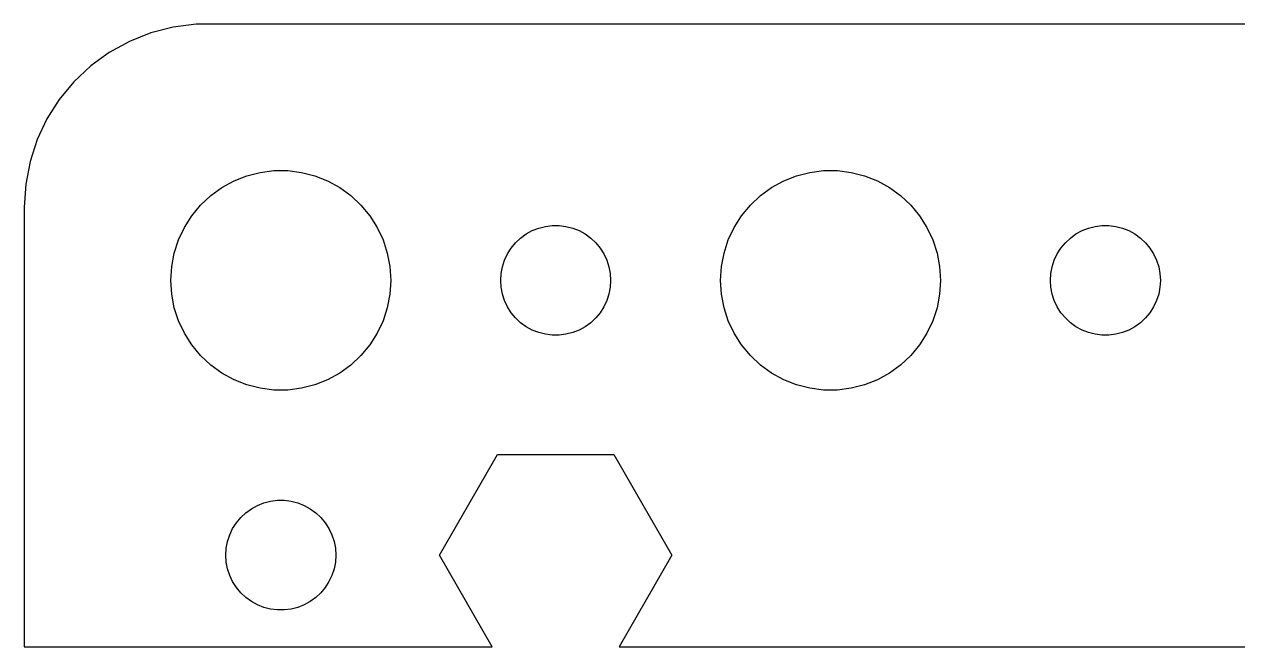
# Model space of a CAD drawing. Header units: metres. Extents: x -44 to 44, y 0 to 289.
# Drawn here: x -44.5 to -11.39, y 272 to 288.99 of the extents above; entities that cross this region are included whole.
import ezdxf

# ---------------------------------------------------------------- set-up
doc = ezdxf.new("R2010")
doc.units = ezdxf.units.M

msp = doc.modelspace()

# ---------------------------------------------------------------- linework, layer by layer
for p, q in [((-41.0451, 288.755), (-41.6289, 288.524)), ((-40.4369, 288.911), (-41.0451, 288.755)), ((-39.8139, 288.99), (-40.4369, 288.911)), ((39.8139, 288.99), (-39.8139, 288.99)), ((-41.6289, 288.524), (-42.1791, 288.222)), ((-42.1791, 288.222), (-42.6871, 287.853)), ((-42.6871, 287.853), (-43.1448, 287.423)), ((-43.1448, 287.423), (-43.5451, 286.939)), ((-43.5451, 286.939), (-43.8815, 286.409)), ((-43.8815, 286.409), (-44.1489, 285.841)), ((-44.1489, 285.841), (-44.3429, 285.243)), ((-44.3429, 285.243), (-44.4606, 284.627)), ((-38.7773, 284.714), (-38.427, 284.853)), ((-38.427, 284.853), (-38.0621, 284.947)), ((-38.0621, 284.947), (-37.6884, 284.994)), ((-37.6884, 284.994), (-37.3116, 284.994)), ((-37.3116, 284.994), (-36.9379, 284.947)), ((-36.9379, 284.947), (-36.5729, 284.853)), ((-36.5729, 284.853), (-36.2227, 284.714)), ((-23.7773, 284.714), (-23.427, 284.853)), ((-23.427, 284.853), (-23.0621, 284.947)), ((-23.0621, 284.947), (-22.6884, 284.994)), ((-22.6884, 284.994), (-22.3116, 284.994)), ((-22.3116, 284.994), (-21.9379, 284.947)), ((-21.9379, 284.947), (-21.5729, 284.853)), ((-21.5729, 284.853), (-21.2227, 284.714)), ((-44.4606, 284.627), (-44.5, 284)), ((-39.4123, 284.312), (-39.1075, 284.533)), ((-39.1075, 284.533), (-38.7773, 284.714)), ((-36.2227, 284.714), (-35.8925, 284.533)), ((-35.8925, 284.533), (-35.5877, 284.312)), ((-24.4123, 284.312), (-24.1075, 284.533)), ((-24.1075, 284.533), (-23.7773, 284.714)), ((-21.2227, 284.714), (-20.8925, 284.533)), ((-20.8925, 284.533), (-20.5877, 284.312)), ((-39.6869, 284.054), (-39.4123, 284.312)), ((-35.5877, 284.312), (-35.3131, 284.054)), ((-24.6869, 284.054), (-24.4123, 284.312)), ((-20.5877, 284.312), (-20.3131, 284.054)), ((-44.5, 284), (-44.5, 272)), ((-40.1289, 283.445), (-39.927, 283.763)), ((-39.927, 283.763), (-39.6869, 284.054)), ((-35.3131, 284.054), (-35.0729, 283.763)), ((-35.0729, 283.763), (-34.8711, 283.445)), ((-25.1289, 283.445), (-24.927, 283.763)), ((-24.927, 283.763), (-24.6869, 284.054)), ((-20.3131, 284.054), (-20.0729, 283.763)), ((-20.0729, 283.763), (-19.8711, 283.445)), ((-40.2893, 283.104), (-40.1289, 283.445)), ((-34.8711, 283.445), (-34.7107, 283.104)), ((-30.6387, 283.357), (-30.4635, 283.427)), ((-30.4635, 283.427), (-30.2811, 283.473)), ((-30.2811, 283.473), (-30.0942, 283.497)), ((-30.0942, 283.497), (-29.9058, 283.497)), ((-29.9058, 283.497), (-29.7189, 283.473)), ((-29.7189, 283.473), (-29.5365, 283.427)), ((-29.5365, 283.427), (-29.3613, 283.357)), ((-25.2893, 283.104), (-25.1289, 283.445)), ((-19.8711, 283.445), (-19.7107, 283.104)), ((-15.6387, 283.357), (-15.4635, 283.427)), ((-15.4635, 283.427), (-15.2811, 283.473)), ((-15.2811, 283.473), (-15.0942, 283.497)), ((-15.0942, 283.497), (-14.9058, 283.497)), ((-14.9058, 283.497), (-14.7189, 283.473)), ((-14.7189, 283.473), (-14.5365, 283.427)), ((-14.5365, 283.427), (-14.3613, 283.357)), ((-40.4057, 282.746), (-40.2893, 283.104)), ((-34.7107, 283.104), (-34.5942, 282.746)), ((-31.0934, 283.027), (-30.9561, 283.156)), ((-30.9561, 283.156), (-30.8037, 283.266)), ((-30.8037, 283.266), (-30.6387, 283.357)), ((-29.3613, 283.357), (-29.1963, 283.266)), ((-29.1963, 283.266), (-29.0439, 283.156)), ((-29.0439, 283.156), (-28.9065, 283.027)), ((-25.4057, 282.746), (-25.2893, 283.104)), ((-19.7107, 283.104), (-19.5942, 282.746)), ((-16.0934, 283.027), (-15.9561, 283.156)), ((-15.9561, 283.156), (-15.8037, 283.266)), ((-15.8037, 283.266), (-15.6387, 283.357)), ((-14.3613, 283.357), (-14.1963, 283.266)), ((-14.1963, 283.266), (-14.0439, 283.156)), ((-14.0439, 283.156), (-13.9065, 283.027)), ((-31.3145, 282.723), (-31.2135, 282.882)), ((-31.2135, 282.882), (-31.0934, 283.027)), ((-28.9065, 283.027), (-28.7865, 282.882)), ((-28.7865, 282.882), (-28.6855, 282.723)), ((-16.3145, 282.723), (-16.2135, 282.882)), ((-16.2135, 282.882), (-16.0934, 283.027)), ((-13.9065, 283.027), (-13.7865, 282.882)), ((-13.7865, 282.882), (-13.6855, 282.723)), ((-40.4763, 282.376), (-40.4057, 282.746)), ((-34.5942, 282.746), (-34.5237, 282.376)), ((-31.4529, 282.373), (-31.3947, 282.552)), ((-31.3947, 282.552), (-31.3145, 282.723)), ((-28.6855, 282.723), (-28.6053, 282.552)), ((-28.6053, 282.552), (-28.5471, 282.373)), ((-25.4763, 282.376), (-25.4057, 282.746)), ((-19.5942, 282.746), (-19.5237, 282.376)), ((-16.4529, 282.373), (-16.3947, 282.552)), ((-16.3947, 282.552), (-16.3145, 282.723)), ((-13.6855, 282.723), (-13.6053, 282.552)), ((-13.6053, 282.552), (-13.5471, 282.373)), ((-40.5, 282), (-40.4763, 282.376)), ((-34.5237, 282.376), (-34.5, 282)), ((-31.5, 282), (-31.4882, 282.188)), ((-31.4882, 282.188), (-31.4529, 282.373)), ((-28.5471, 282.373), (-28.5118, 282.188)), ((-28.5118, 282.188), (-28.5, 282)), ((-25.5, 282), (-25.4763, 282.376)), ((-19.5237, 282.376), (-19.5, 282)), ((-16.5, 282), (-16.4882, 282.188)), ((-16.4882, 282.188), (-16.4529, 282.373)), ((-13.5471, 282.373), (-13.5118, 282.188)), ((-13.5118, 282.188), (-13.5, 282)), ((-40.4763, 281.624), (-40.5, 282)), ((-34.5, 282), (-34.5237, 281.624)), ((-31.4882, 281.812), (-31.5, 282)), ((-31.4529, 281.627), (-31.4882, 281.812)), ((-28.5118, 281.812), (-28.5471, 281.627)), ((-28.5, 282), (-28.5118, 281.812)), ((-25.4763, 281.624), (-25.5, 282)), ((-19.5, 282), (-19.5237, 281.624)), ((-16.4882, 281.812), (-16.5, 282)), ((-16.4529, 281.627), (-16.4882, 281.812)), ((-13.5118, 281.812), (-13.5471, 281.627)), ((-13.5, 282), (-13.5118, 281.812)), ((-40.4057, 281.254), (-40.4763, 281.624)), ((-34.5237, 281.624), (-34.5942, 281.254)), ((-31.3947, 281.448), (-31.4529, 281.627)), ((-31.3145, 281.277), (-31.3947, 281.448)), ((-28.6053, 281.448), (-28.6855, 281.277)), ((-28.5471, 281.627), (-28.6053, 281.448)), ((-25.4057, 281.254), (-25.4763, 281.624)), ((-19.5237, 281.624), (-19.5942, 281.254)), ((-16.3947, 281.448), (-16.4529, 281.627)), ((-16.3145, 281.277), (-16.3947, 281.448)), ((-13.6053, 281.448), (-13.6855, 281.277)), ((-13.5471, 281.627), (-13.6053, 281.448)), ((-40.2893, 280.896), (-40.4057, 281.254)), ((-34.5942, 281.254), (-34.7107, 280.896)), ((-31.2135, 281.118), (-31.3145, 281.277)), ((-31.0934, 280.973), (-31.2135, 281.118)), ((-28.7865, 281.118), (-28.9065, 280.973)), ((-28.6855, 281.277), (-28.7865, 281.118)), ((-25.2893, 280.896), (-25.4057, 281.254)), ((-19.5942, 281.254), (-19.7107, 280.896)), ((-16.2135, 281.118), (-16.3145, 281.277)), ((-16.0934, 280.973), (-16.2135, 281.118)), ((-13.7865, 281.118), (-13.9065, 280.973)), ((-13.6855, 281.277), (-13.7865, 281.118)), ((-40.1289, 280.555), (-40.2893, 280.896)), ((-34.7107, 280.896), (-34.8711, 280.555)), ((-30.9561, 280.844), (-31.0934, 280.973)), ((-30.8037, 280.734), (-30.9561, 280.844)), ((-29.0439, 280.844), (-29.1963, 280.734)), ((-28.9065, 280.973), (-29.0439, 280.844)), ((-25.1289, 280.555), (-25.2893, 280.896)), ((-19.7107, 280.896), (-19.8711, 280.555)), ((-15.9561, 280.844), (-16.0934, 280.973)), ((-15.8037, 280.734), (-15.9561, 280.844)), ((-14.0439, 280.844), (-14.1963, 280.734)), ((-13.9065, 280.973), (-14.0439, 280.844)), ((-39.927, 280.237), (-40.1289, 280.555)), ((-34.8711, 280.555), (-35.0729, 280.237)), ((-30.6387, 280.643), (-30.8037, 280.734)), ((-30.4635, 280.573), (-30.6387, 280.643)), ((-30.2811, 280.527), (-30.4635, 280.573)), ((-30.0942, 280.503), (-30.2811, 280.527)), ((-29.9058, 280.503), (-30.0942, 280.503)), ((-29.7189, 280.527), (-29.9058, 280.503)), ((-29.5365, 280.573), (-29.7189, 280.527)), ((-29.3613, 280.643), (-29.5365, 280.573)), ((-29.1963, 280.734), (-29.3613, 280.643)), ((-24.927, 280.237), (-25.1289, 280.555)), ((-19.8711, 280.555), (-20.0729, 280.237)), ((-15.6387, 280.643), (-15.8037, 280.734)), ((-15.4635, 280.573), (-15.6387, 280.643)), ((-15.2811, 280.527), (-15.4635, 280.573)), ((-15.0942, 280.503), (-15.2811, 280.527)), ((-14.9058, 280.503), (-15.0942, 280.503)), ((-14.7189, 280.527), (-14.9058, 280.503)), ((-14.5365, 280.573), (-14.7189, 280.527)), ((-14.3613, 280.643), (-14.5365, 280.573)), ((-14.1963, 280.734), (-14.3613, 280.643)), ((-39.6869, 279.946), (-39.927, 280.237)), ((-35.0729, 280.237), (-35.3131, 279.946)), ((-24.6869, 279.946), (-24.927, 280.237)), ((-20.0729, 280.237), (-20.3131, 279.946)), ((-39.4123, 279.688), (-39.6869, 279.946)), ((-35.3131, 279.946), (-35.5877, 279.688)), ((-24.4123, 279.688), (-24.6869, 279.946)), ((-20.3131, 279.946), (-20.5877, 279.688)), ((-39.1075, 279.467), (-39.4123, 279.688)), ((-38.7773, 279.286), (-39.1075, 279.467)), ((-35.8925, 279.467), (-36.2227, 279.286)), ((-35.5877, 279.688), (-35.8925, 279.467)), ((-24.1075, 279.467), (-24.4123, 279.688)), ((-23.7773, 279.286), (-24.1075, 279.467)), ((-20.8925, 279.467), (-21.2227, 279.286)), ((-20.5877, 279.688), (-20.8925, 279.467)), ((-38.427, 279.147), (-38.7773, 279.286)), ((-38.0621, 279.053), (-38.427, 279.147)), ((-36.5729, 279.147), (-36.9379, 279.053)), ((-36.2227, 279.286), (-36.5729, 279.147)), ((-23.427, 279.147), (-23.7773, 279.286)), ((-23.0621, 279.053), (-23.427, 279.147)), ((-21.5729, 279.147), (-21.9379, 279.053)), ((-21.2227, 279.286), (-21.5729, 279.147)), ((-37.6884, 279.006), (-38.0621, 279.053)), ((-37.3116, 279.006), (-37.6884, 279.006)), ((-36.9379, 279.053), (-37.3116, 279.006)), ((-22.6884, 279.006), (-23.0621, 279.053)), ((-22.3116, 279.006), (-22.6884, 279.006)), ((-21.9379, 279.053), (-22.3116, 279.006)), ((-33.1735, 274.5), (-31.5867, 277.248)), ((-31.5867, 277.248), (-28.4133, 277.248)), ((-28.4133, 277.248), (-26.8265, 274.5)), ((-38.3037, 275.766), (-38.1387, 275.857)), ((-38.1387, 275.857), (-37.9635, 275.927)), ((-37.9635, 275.927), (-37.7811, 275.973)), ((-37.7811, 275.973), (-37.5942, 275.997)), ((-37.5942, 275.997), (-37.4058, 275.997)), ((-37.4058, 275.997), (-37.2189, 275.973)), ((-37.2189, 275.973), (-37.0365, 275.927)), ((-37.0365, 275.927), (-36.8613, 275.857)), ((-36.8613, 275.857), (-36.6963, 275.766)), ((-38.7135, 275.382), (-38.5934, 275.527)), ((-38.5934, 275.527), (-38.4561, 275.656)), ((-38.4561, 275.656), (-38.3037, 275.766)), ((-36.6963, 275.766), (-36.5439, 275.656)), ((-36.5439, 275.656), (-36.4065, 275.527)), ((-36.4065, 275.527), (-36.2865, 275.382)), ((-38.8947, 275.052), (-38.8145, 275.223)), ((-38.8145, 275.223), (-38.7135, 275.382)), ((-36.2865, 275.382), (-36.1855, 275.223)), ((-36.1855, 275.223), (-36.1053, 275.052)), ((-38.9882, 274.688), (-38.9529, 274.873)), ((-38.9529, 274.873), (-38.8947, 275.052)), ((-36.1053, 275.052), (-36.0471, 274.873)), ((-36.0471, 274.873), (-36.0118, 274.688)), ((-39, 274.5), (-38.9882, 274.688)), ((-38.9882, 274.312), (-39, 274.5)), ((-36.0118, 274.688), (-36, 274.5)), ((-36, 274.5), (-36.0118, 274.312)), ((-31.7301, 272), (-33.1735, 274.5)), ((-26.8265, 274.5), (-28.2699, 272)), ((-38.9529, 274.127), (-38.9882, 274.312)), ((-36.0118, 274.312), (-36.0471, 274.127)), ((-38.8947, 273.948), (-38.9529, 274.127)), ((-38.8145, 273.777), (-38.8947, 273.948)), ((-36.1053, 273.948), (-36.1855, 273.777)), ((-36.0471, 274.127), (-36.1053, 273.948)), ((-38.7135, 273.618), (-38.8145, 273.777)), ((-38.5934, 273.473), (-38.7135, 273.618)), ((-36.2865, 273.618), (-36.4065, 273.473)), ((-36.1855, 273.777), (-36.2865, 273.618)), ((-38.4561, 273.344), (-38.5934, 273.473)), ((-38.3037, 273.234), (-38.4561, 273.344)), ((-38.1387, 273.143), (-38.3037, 273.234)), ((-36.6963, 273.234), (-36.8613, 273.143)), ((-36.5439, 273.344), (-36.6963, 273.234)), ((-36.4065, 273.473), (-36.5439, 273.344)), ((-37.9635, 273.073), (-38.1387, 273.143)), ((-37.7811, 273.027), (-37.9635, 273.073)), ((-37.5942, 273.003), (-37.7811, 273.027)), ((-37.4058, 273.003), (-37.5942, 273.003)), ((-37.2189, 273.027), (-37.4058, 273.003)), ((-37.0365, 273.073), (-37.2189, 273.027)), ((-36.8613, 273.143), (-37.0365, 273.073)), ((-44.5, 272), (-31.7301, 272)), ((-28.2699, 272), (-8.5, 272))]:
    msp.add_line(p, q)

doc.saveas('drawing.dxf')
